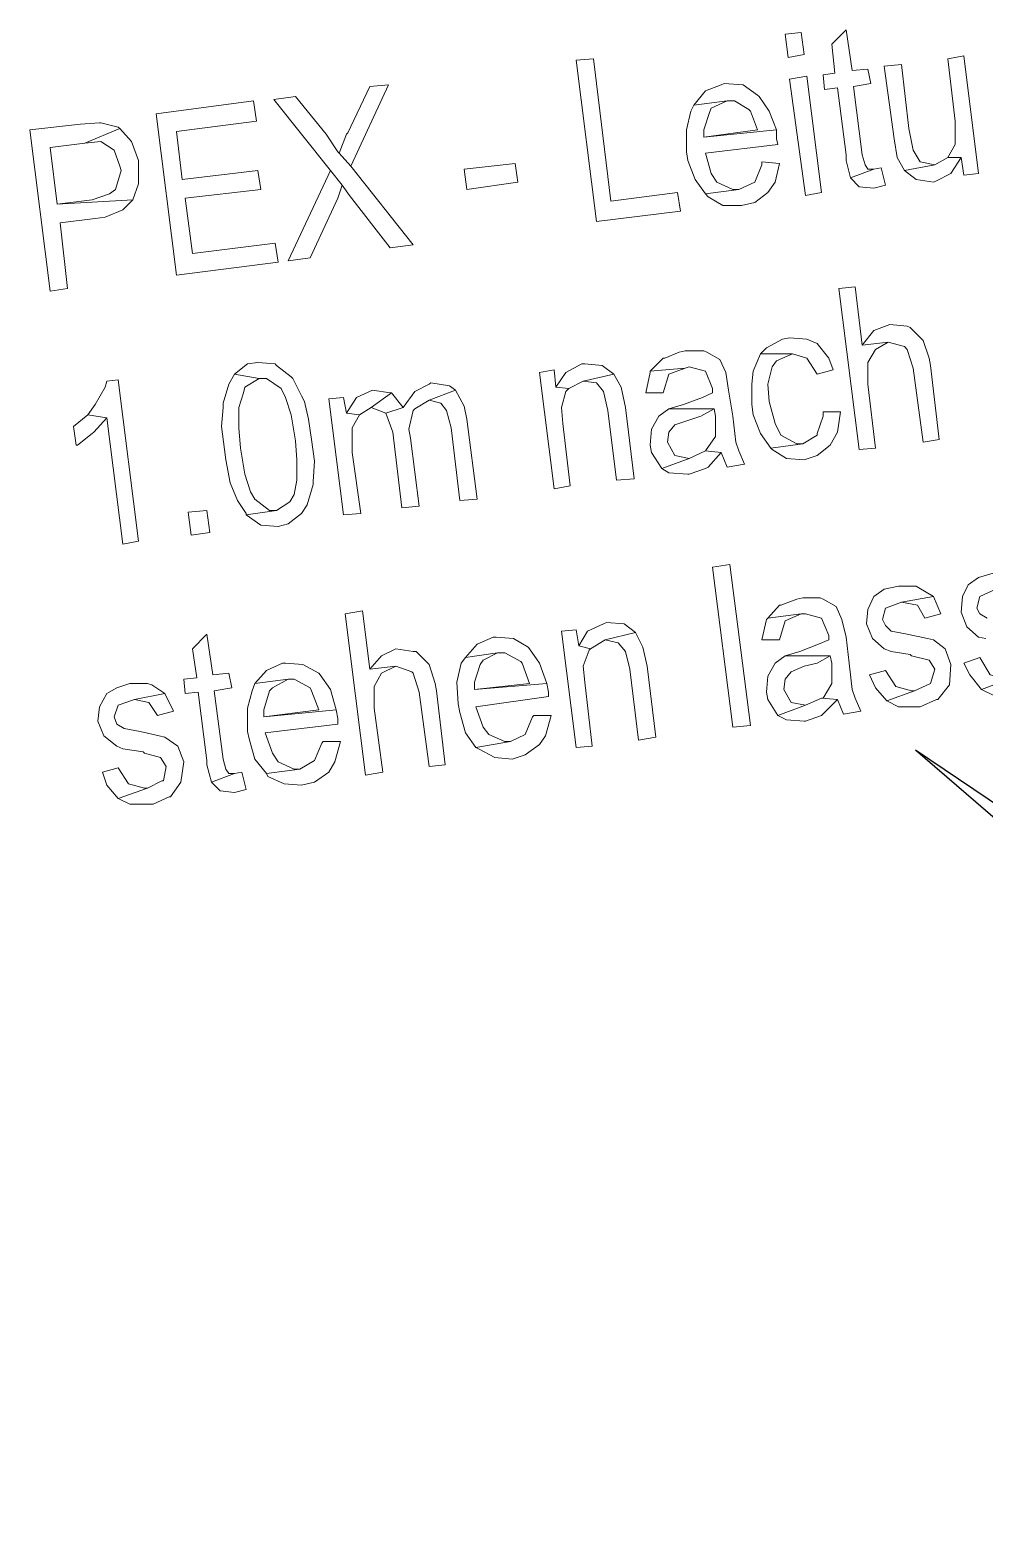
# Model space of a CAD drawing. Header units: metres. Extents: x 2713732.4 to 2713757.2, y 1226081.6 to 1226111.3.
# Drawn here: x 2713738.772 to 2713739.486, y 1226101.202 to 1226102.313 of the extents above; entities that cross this region are included whole.
import ezdxf

# ---------------------------------------------------------------- set-up
doc = ezdxf.new("R2010")
doc.units = ezdxf.units.M
doc.layers.add('einlagen_boden_erstes_og', color=7, linetype='Continuous', true_color=0x000000)

msp = doc.modelspace()

# ---------------------------------------------------------------- linework, layer by layer
at = {"layer": 'einlagen_boden_erstes_og', "color": 7, "linetype": 'Continuous', "lineweight": 25, "extrusion": (0.000477202, 0.001815, 0.999998)}
for q in [(2713740.2543, 1226101.2212, -0.1768), (2713740.0996, 1226101.2015, -0.1767)]:
    msp.add_line((2713739.4342, 1226101.7745, -0.1774), q, dxfattribs=at)
at = {"layer": 'einlagen_boden_erstes_og', "color": 7, "lineweight": 0}
for points in [[(2713739.3488, 1226102.3108), (2713739.3368, 1226102.3097), (2713739.339, 1226102.2923), (2713739.3509, 1226102.2945)], [(2713739.3824, 1226102.313), (2713739.3716, 1226102.3021), (2713739.3738, 1226102.2804), (2713739.3651, 1226102.2793), (2713739.3662, 1226102.2684), (2713739.3759, 1226102.2695), (2713739.3824, 1226102.2195), (2713739.3824, 1226102.2152), (2713739.3857, 1226102.2022), (2713739.4031, 1226102.2087), (2713739.3987, 1226102.2087), (2713739.3966, 1226102.2119), (2713739.3944, 1226102.2195), (2713739.3879, 1226102.2706), (2713739.4009, 1226102.2728), (2713739.3987, 1226102.2836), (2713739.3868, 1226102.2825)], [(2713739.1934, 1226102.2912), (2713739.1804, 1226102.2902), (2713739.1956, 1226102.1696), (2713739.2586, 1226102.1772), (2713739.2564, 1226102.1913), (2713739.2065, 1226102.1848)], [(2713739.4237, 1226102.2869), (2713739.4107, 1226102.2858), (2713739.4183, 1226102.2315), (2713739.4205, 1226102.2174), (2713739.4259, 1226102.2076), (2713739.4487, 1226102.2119), (2713739.4378, 1226102.2141), (2713739.4324, 1226102.2228), (2713739.4324, 1226102.2228), (2713739.4292, 1226102.2391)], [(2713739.4704, 1226102.2934), (2713739.4585, 1226102.2912), (2713739.4639, 1226102.2445), (2713739.4639, 1226102.2424), (2713739.4639, 1226102.2272), (2713739.4585, 1226102.2174), (2713739.4683, 1226102.2174), (2713739.4704, 1226102.2043), (2713739.4813, 1226102.2054)], [(2713739.0403, 1226102.2717), (2713739.0262, 1226102.2706), (2713739.0099, 1226102.2358), (2713739.0088, 1226102.2348), (2713739.0033, 1226102.2206), (2713739.012, 1226102.2109)], [(2713739.2912, 1226102.2728), (2713739.289, 1226102.2717), (2713739.2771, 1226102.2673), (2713739.2684, 1226102.2565), (2713739.2934, 1226102.2597), (2713739.2988, 1226102.2597), (2713739.3097, 1226102.2532), (2713739.3108, 1226102.2521), (2713739.3162, 1226102.238), (2713739.276, 1226102.2326), (2713739.3303, 1226102.238), (2713739.3249, 1226102.2521), (2713739.3173, 1226102.263), (2713739.3162, 1226102.2641), (2713739.3053, 1226102.2717)], [(2713739.3531, 1226102.2782), (2713739.3401, 1226102.276), (2713739.352, 1226102.1891), (2713739.364, 1226102.1913)], [(2713738.9708, 1226102.263), (2713738.9545, 1226102.2608), (2713738.9968, 1226102.2076), (2713739.0055, 1226102.1967), (2713739.011, 1226102.1891), (2713739.0414, 1226102.15), (2713739.0587, 1226102.1522), (2713739.012, 1226102.2109), (2713739.0033, 1226102.2206), (2713739.0023, 1226102.2217), (2713738.9936, 1226102.2348)], [(2713738.9393, 1226102.2597), (2713738.8665, 1226102.25), (2713738.8817, 1226102.1294), (2713738.9577, 1226102.1392), (2713738.9556, 1226102.1533), (2713738.8936, 1226102.1457), (2713738.8882, 1226102.187), (2713738.9447, 1226102.1935), (2713738.9425, 1226102.2076), (2713738.886, 1226102.2011), (2713738.8817, 1226102.2369), (2713738.9414, 1226102.2445)], [(2713739.2684, 1226102.2565), (2713739.2662, 1226102.2521), (2713739.263, 1226102.238), (2713739.263, 1226102.2217), (2713739.264, 1226102.2152), (2713739.2695, 1226102.2011), (2713739.2771, 1226102.1902), (2713739.3021, 1226102.1935), (2713739.2977, 1226102.1935), (2713739.2858, 1226102.1989), (2713739.2814, 1226102.2054), (2713739.2771, 1226102.2206), (2713739.3314, 1226102.2272), (2713739.3303, 1226102.2315), (2713739.3303, 1226102.238), (2713739.276, 1226102.2326), (2713739.276, 1226102.238), (2713739.2803, 1226102.251), (2713739.2814, 1226102.2543), (2713739.2934, 1226102.2597)], [(2713738.81, 1226102.2424), (2713738.772, 1226102.238), (2713738.7872, 1226102.1174), (2713738.8002, 1226102.1196), (2713738.7948, 1226102.1685), (2713738.8209, 1226102.1718), (2713738.8285, 1226102.1728), (2713738.8415, 1226102.1783), (2713738.8491, 1226102.1859), (2713738.7926, 1226102.1826), (2713738.7872, 1226102.225), (2713738.8133, 1226102.2282), (2713738.8393, 1226102.2391), (2713738.8382, 1226102.2402), (2713738.8252, 1226102.2434), (2713738.8241, 1226102.2434)], [(2713738.8393, 1226102.2391), (2713738.8133, 1226102.2282), (2713738.8252, 1226102.2293), (2713738.835, 1226102.2228), (2713738.8393, 1226102.2109), (2713738.8404, 1226102.2076), (2713738.8361, 1226102.1935), (2713738.8317, 1226102.1902), (2713738.8187, 1226102.1859), (2713738.7926, 1226102.1826), (2713738.8491, 1226102.1859), (2713738.8534, 1226102.1978), (2713738.8534, 1226102.213), (2713738.8534, 1226102.2152), (2713738.848, 1226102.2293), (2713738.848, 1226102.2293)], [(2713739.4585, 1226102.2174), (2713739.4487, 1226102.2119), (2713739.4259, 1226102.2076), (2713739.4346, 1226102.2011), (2713739.4476, 1226102.1989), (2713739.4498, 1226102.2), (2713739.4607, 1226102.2054), (2713739.4683, 1226102.2174)], [(2713738.9968, 1226102.2076), (2713738.9653, 1226102.1403), (2713738.9816, 1226102.1424), (2713739.0023, 1226102.187), (2713739.0055, 1226102.1967)], [(2713739.0989, 1226102.1935), (2713739.0968, 1226102.2087), (2713739.1348, 1226102.213), (2713739.137, 1226102.1989), (2713739.0989, 1226102.1935)], [(2713739.3194, 1226102.2141), (2713739.3194, 1226102.2119), (2713739.314, 1226102.1989), (2713739.3021, 1226102.1935), (2713739.2771, 1226102.1902), (2713739.2793, 1226102.188), (2713739.2901, 1226102.1815), (2713739.3042, 1226102.1815), (2713739.314, 1226102.1837), (2713739.3238, 1226102.1913), (2713739.3292, 1226102.1989), (2713739.3325, 1226102.213)], [(2713739.4085, 1226102.2098), (2713739.4031, 1226102.2087), (2713739.3857, 1226102.2022), (2713739.3922, 1226102.1956), (2713739.4031, 1226102.1946), (2713739.4118, 1226102.1967)], [(2713739.389, 1226102.1207), (2713739.377, 1226102.1196), (2713739.3922, 1226101.999), (2713739.4042, 1226102.0001), (2713739.3987, 1226102.0479), (2713739.3987, 1226102.049), (2713739.3987, 1226102.0642), (2713739.4042, 1226102.074), (2713739.4139, 1226102.0794), (2713739.3944, 1226102.0772)], [(2713739.415, 1226102.0925), (2713739.4031, 1226102.0881), (2713739.3944, 1226102.0772), (2713739.4139, 1226102.0794), (2713739.4259, 1226102.0762), (2713739.4281, 1226102.074), (2713739.4324, 1226102.0599), (2713739.44, 1226102.0045), (2713739.452, 1226102.0066), (2713739.4454, 1226102.062), (2713739.4444, 1226102.0675), (2713739.44, 1226102.0805), (2713739.4302, 1226102.0903), (2713739.4281, 1226102.0914)], [(2713739.2619, 1226102.0729), (2713739.2575, 1226102.0718), (2713739.2467, 1226102.0675), (2713739.2456, 1226102.0675), (2713739.2358, 1226102.0577), (2713739.2619, 1226102.0599), (2713739.2651, 1226102.061), (2713739.2771, 1226102.0577), (2713739.2825, 1226102.0447), (2713739.2825, 1226102.0414), (2713739.2749, 1226102.0381), (2713739.2608, 1226102.0327), (2713739.2499, 1226102.0295), (2713739.2836, 1226102.0295), (2713739.2847, 1226102.024), (2713739.2847, 1226102.0088), (2713739.2771, 1226101.998), (2713739.2771, 1226101.998), (2713739.289, 1226101.9969), (2713739.2934, 1226101.986), (2713739.3064, 1226101.9882), (2713739.3021, 1226101.998), (2713739.2999, 1226102.0045), (2713739.2977, 1226102.024), (2713739.2945, 1226102.0436), (2713739.2923, 1226102.0566), (2713739.2879, 1226102.0664), (2713739.2782, 1226102.0718), (2713739.276, 1226102.0729)], [(2713739.3401, 1226102.0827), (2713739.3347, 1226102.0816), (2713739.3227, 1226102.0751), (2713739.3184, 1226102.0707), (2713739.3423, 1226102.0707), (2713739.3531, 1226102.0675), (2713739.3531, 1226102.0675), (2713739.3607, 1226102.0555), (2713739.3727, 1226102.0588), (2713739.3694, 1226102.0675), (2713739.3607, 1226102.0783), (2713739.3531, 1226102.0816)], [(2713738.9425, 1226102.0642), (2713738.9349, 1226102.0631), (2713738.9251, 1226102.0555), (2713738.9436, 1226102.0523), (2713738.949, 1226102.0523), (2713738.9599, 1226102.0447), (2713738.9632, 1226102.0381), (2713738.9675, 1226102.0251), (2713738.9708, 1226102.0056), (2713738.9718, 1226101.9914), (2713738.9718, 1226101.9762), (2713738.9697, 1226101.9654), (2713738.9664, 1226101.9599), (2713738.9566, 1226101.9534), (2713738.9338, 1226101.9502), (2713738.9447, 1226101.9426), (2713738.9577, 1226101.9415), (2713738.9653, 1226101.9436), (2713738.9751, 1226101.9512), (2713738.9795, 1226101.9578), (2713738.9838, 1226101.973), (2713738.9838, 1226101.9751), (2713738.9849, 1226101.9904), (2713738.9827, 1226102.0066), (2713738.9805, 1226102.0219), (2713738.9773, 1226102.0349), (2713738.9751, 1226102.0392), (2713738.9686, 1226102.0523), (2713738.9675, 1226102.0534), (2713738.9566, 1226102.062), (2713738.9556, 1226102.0631)], [(2713739.1869, 1226102.0631), (2713739.1848, 1226102.0631), (2713739.1728, 1226102.0566), (2713739.1652, 1226102.0457), (2713739.175, 1226102.0447), (2713739.1858, 1226102.0501), (2713739.2086, 1226102.0555), (2713739.2, 1226102.062)], [(2713739.3184, 1226102.0707), (2713739.3129, 1226102.0577), (2713739.3118, 1226102.0479), (2713739.3118, 1226102.0327), (2713739.3129, 1226102.0251), (2713739.3184, 1226102.011), (2713739.326, 1226102.0001), (2713739.3499, 1226102.0034), (2713739.3455, 1226102.0034), (2713739.3336, 1226102.0099), (2713739.3292, 1226102.0186), (2713739.3249, 1226102.0349), (2713739.3238, 1226102.0479), (2713739.327, 1226102.061), (2713739.3303, 1226102.0653), (2713739.3423, 1226102.0707)], [(2713738.8382, 1226102.0512), (2713738.8296, 1226102.0501), (2713738.8285, 1226102.0457), (2713738.8209, 1226102.0327), (2713738.8154, 1226102.0251), (2713738.8296, 1226102.0229), (2713738.8415, 1226101.9284), (2713738.8534, 1226101.9306)], [(2713738.9251, 1226102.0555), (2713738.9208, 1226102.0479), (2713738.9165, 1226102.0338), (2713738.9165, 1226102.0305), (2713738.9154, 1226102.0164), (2713738.9175, 1226101.999), (2713738.9186, 1226101.9914), (2713738.9219, 1226101.9741), (2713738.9273, 1226101.961), (2713738.9338, 1226101.9512), (2713738.9338, 1226101.9502), (2713738.9566, 1226101.9534), (2713738.9512, 1226101.9534), (2713738.9403, 1226101.9621), (2713738.9371, 1226101.9675), (2713738.9327, 1226101.9806), (2713738.9295, 1226102.0001), (2713738.9284, 1226102.0153), (2713738.9284, 1226102.0305), (2713738.9317, 1226102.0414), (2713738.9327, 1226102.0457), (2713738.9436, 1226102.0523)], [(2713739.1641, 1226102.0588), (2713739.1532, 1226102.0566), (2713739.1641, 1226101.9697), (2713739.1761, 1226101.9719), (2713739.1706, 1226102.0186), (2713739.1695, 1226102.0305), (2713739.1728, 1226102.0425), (2713739.175, 1226102.0447), (2713739.1652, 1226102.0457)], [(2713739.2086, 1226102.0555), (2713739.1858, 1226102.0501), (2713739.1956, 1226102.049), (2713739.201, 1226102.0425), (2713739.2043, 1226102.0284), (2713739.2108, 1226101.9762), (2713739.2239, 1226101.9773), (2713739.2173, 1226102.0305), (2713739.2141, 1226102.0457)], [(2713739.2358, 1226102.0577), (2713739.2358, 1226102.0566), (2713739.2325, 1226102.0414), (2713739.2456, 1226102.0414), (2713739.2456, 1226102.0414), (2713739.2499, 1226102.0555), (2713739.2499, 1226102.0555), (2713739.2619, 1226102.0599)], [(2713739.0283, 1226102.0436), (2713739.0283, 1226102.0436), (2713739.0164, 1226102.0381), (2713739.0088, 1226102.0262), (2713739.0186, 1226102.0251), (2713739.0272, 1226102.0305), (2713739.0425, 1226102.0414), (2713739.0414, 1226102.0414)], [(2713739.0425, 1226102.0414), (2713739.0272, 1226102.0305), (2713739.0381, 1226102.0262), (2713739.0511, 1226102.0305)], [(2713739.0718, 1226102.049), (2713739.0707, 1226102.0479), (2713739.0598, 1226102.0425), (2713739.0511, 1226102.0305), (2713739.0381, 1226102.0262), (2713739.0381, 1226102.0262), (2713739.0435, 1226102.0121), (2713739.0501, 1226101.9556), (2713739.0631, 1226101.9567), (2713739.0566, 1226102.0077), (2713739.0555, 1226102.0142), (2713739.0587, 1226102.0284), (2713739.0598, 1226102.0295), (2713739.0707, 1226102.036), (2713739.0902, 1226102.0436), (2713739.0859, 1226102.0468)], [(2713739.0902, 1226102.0436), (2713739.0707, 1226102.036), (2713739.0794, 1226102.0338), (2713739.0837, 1226102.0284), (2713739.087, 1226102.0153), (2713739.0935, 1226101.961), (2713739.1065, 1226101.9621), (2713739.0989, 1226102.0219), (2713739.0968, 1226102.0316)], [(2713739.0066, 1226102.0381), (2713738.9957, 1226102.0371), (2713739.0066, 1226101.9502), (2713739.0196, 1226101.9512), (2713739.0131, 1226101.9969), (2713739.0131, 1226102.0001), (2713739.0131, 1226102.0153), (2713739.0186, 1226102.0251), (2713739.0088, 1226102.0262)], [(2713739.2499, 1226102.0295), (2713739.2423, 1226102.024), (2713739.2369, 1226102.0142), (2713739.2358, 1226102.0023), (2713739.2369, 1226101.9969), (2713739.2445, 1226101.9849), (2713739.2651, 1226101.9925), (2713739.2543, 1226101.9947), (2713739.2488, 1226102.0045), (2713739.2499, 1226102.0121), (2713739.2543, 1226102.0175), (2713739.264, 1226102.0208), (2713739.2738, 1226102.024), (2713739.2836, 1226102.0295)], [(2713739.3651, 1226102.0273), (2713739.3651, 1226102.024), (2713739.3607, 1226102.011), (2713739.3607, 1226102.0099), (2713739.3499, 1226102.0034), (2713739.326, 1226102.0001), (2713739.327, 1226101.999), (2713739.3379, 1226101.9925), (2713739.3509, 1226101.9914), (2713739.3607, 1226101.9947), (2713739.3705, 1226102.0023), (2713739.3759, 1226102.0121), (2713739.3781, 1226102.0273)], [(2713738.8154, 1226102.0251), (2713738.8046, 1226102.0164), (2713738.8067, 1226102.0023), (2713738.8078, 1226102.0023), (2713738.8187, 1226102.011), (2713738.8198, 1226102.0121), (2713738.8296, 1226102.0229)], [(2713739.2771, 1226101.998), (2713739.2651, 1226101.9925), (2713739.2445, 1226101.9849), (2713739.2499, 1226101.9817), (2713739.264, 1226101.9806), (2713739.2651, 1226101.9806), (2713739.2771, 1226101.9849), (2713739.2793, 1226101.986), (2713739.289, 1226101.9969)], [(2713738.8926, 1226101.935), (2713738.8904, 1226101.9523), (2713738.9045, 1226101.9534), (2713738.9067, 1226101.9371), (2713738.8926, 1226101.935)], [(2713739.2977, 1226101.7916), (2713739.2825, 1226101.9111), (2713739.2955, 1226101.9132), (2713739.3108, 1226101.7927), (2713739.2977, 1226101.7916)], [(2713739.4215, 1226101.8969), (2713739.4107, 1226101.8948), (2713739.4031, 1226101.8893), (2713739.3987, 1226101.8796), (2713739.3977, 1226101.8687), (2713739.402, 1226101.8578), (2713739.4107, 1226101.8502), (2713739.4161, 1226101.8481), (2713739.4302, 1226101.8459), (2713739.4313, 1226101.8448), (2713739.4444, 1226101.8415), (2713739.4487, 1226101.835), (2713739.4454, 1226101.8242), (2713739.4454, 1226101.8242), (2713739.4335, 1226101.8187), (2713739.4129, 1226101.8111), (2713739.4215, 1226101.8068), (2713739.4346, 1226101.8068), (2713739.4378, 1226101.8068), (2713739.4498, 1226101.8122), (2713739.4509, 1226101.8122), (2713739.4596, 1226101.8231), (2713739.4607, 1226101.8383), (2713739.4563, 1226101.8502), (2713739.4476, 1226101.8567), (2713739.4433, 1226101.8578), (2713739.4281, 1226101.8611), (2713739.4161, 1226101.8633), (2713739.4118, 1226101.8676), (2713739.4096, 1226101.872), (2713739.4118, 1226101.8806), (2713739.4118, 1226101.8806), (2713739.4237, 1226101.885), (2713739.4476, 1226101.8893), (2713739.4368, 1226101.8958), (2713739.4346, 1226101.8969)], [(2713739.3499, 1226101.8882), (2713739.3455, 1226101.8872), (2713739.3336, 1226101.8828), (2713739.3325, 1226101.8828), (2713739.3238, 1226101.873), (2713739.3488, 1226101.8763), (2713739.352, 1226101.8763), (2713739.364, 1226101.873), (2713739.3694, 1226101.86), (2713739.3694, 1226101.8567), (2713739.3618, 1226101.8535), (2713739.3477, 1226101.8481), (2713739.3368, 1226101.8448), (2713739.3705, 1226101.8448), (2713739.3716, 1226101.8394), (2713739.3716, 1226101.8242), (2713739.3651, 1226101.8133), (2713739.364, 1226101.8133), (2713739.3759, 1226101.8122), (2713739.3803, 1226101.8013), (2713739.3933, 1226101.8035), (2713739.389, 1226101.8133), (2713739.3868, 1226101.8198), (2713739.3846, 1226101.8394), (2713739.3824, 1226101.8589), (2713739.3792, 1226101.872), (2713739.3748, 1226101.8817), (2713739.3651, 1226101.8872), (2713739.3629, 1226101.8882)], [(2713739.4476, 1226101.8893), (2713739.4237, 1226101.885), (2713739.4357, 1226101.8828), (2713739.4411, 1226101.873), (2713739.4531, 1226101.8763)], [(2713739.0207, 1226101.8785), (2713739.0077, 1226101.8763), (2713739.0229, 1226101.7557), (2713739.0359, 1226101.7579), (2713739.0294, 1226101.8057), (2713739.0294, 1226101.8068), (2713739.0294, 1226101.822), (2713739.0349, 1226101.8318), (2713739.0457, 1226101.8372), (2713739.0262, 1226101.835)], [(2713739.3238, 1226101.873), (2713739.3227, 1226101.872), (2713739.3194, 1226101.8567), (2713739.3325, 1226101.8567), (2713739.3325, 1226101.8567), (2713739.3368, 1226101.8709), (2713739.3368, 1226101.8709), (2713739.3488, 1226101.8763)], [(2713738.9045, 1226101.8611), (2713738.8936, 1226101.8502), (2713738.8969, 1226101.8285), (2713738.8871, 1226101.8274), (2713738.8882, 1226101.8166), (2713738.898, 1226101.8176), (2713738.9045, 1226101.7666), (2713738.9045, 1226101.7633), (2713738.9078, 1226101.7503), (2713738.9251, 1226101.7568), (2713738.9208, 1226101.7568), (2713738.9186, 1226101.7601), (2713738.9165, 1226101.7677), (2713738.9099, 1226101.8187), (2713738.923, 1226101.8209), (2713738.9208, 1226101.8318), (2713738.9088, 1226101.8307)], [(2713739.1804, 1226101.8643), (2713739.1695, 1226101.8633), (2713739.1804, 1226101.7764), (2713739.1924, 1226101.7774), (2713739.1869, 1226101.8252), (2713739.1858, 1226101.8372), (2713739.1902, 1226101.8491), (2713739.1913, 1226101.8502), (2713739.1826, 1226101.8524)], [(2713739.2032, 1226101.8698), (2713739.201, 1226101.8687), (2713739.1891, 1226101.8633), (2713739.1826, 1226101.8524), (2713739.1913, 1226101.8502), (2713739.2021, 1226101.8567), (2713739.2249, 1226101.8622), (2713739.2163, 1226101.8687)], [(2713739.2249, 1226101.8622), (2713739.2021, 1226101.8567), (2713739.2119, 1226101.8546), (2713739.2173, 1226101.8481), (2713739.2206, 1226101.835), (2713739.2271, 1226101.7818), (2713739.2401, 1226101.784), (2713739.2336, 1226101.8372), (2713739.2304, 1226101.8513)], [(2713739.0457, 1226101.8502), (2713739.0349, 1226101.8448), (2713739.0262, 1226101.835), (2713739.0457, 1226101.8372), (2713739.0577, 1226101.8328), (2713739.0587, 1226101.8318), (2713739.0631, 1226101.8176), (2713739.0707, 1226101.7622), (2713739.0826, 1226101.7633), (2713739.0761, 1226101.8187), (2713739.075, 1226101.8242), (2713739.0707, 1226101.8383), (2713739.0609, 1226101.8481), (2713739.0587, 1226101.8481)], [(2713739.1207, 1226101.8589), (2713739.1185, 1226101.8589), (2713739.1065, 1226101.8535), (2713739.0979, 1226101.8437), (2713739.1217, 1226101.847), (2713739.1272, 1226101.847), (2713739.1391, 1226101.8405), (2713739.1402, 1226101.8394), (2713739.1456, 1226101.8242), (2713739.1044, 1226101.8198), (2713739.1587, 1226101.8242), (2713739.1532, 1226101.8394), (2713739.1456, 1226101.8502), (2713739.1446, 1226101.8513), (2713739.1337, 1226101.8578)], [(2713738.9632, 1226101.8394), (2713738.961, 1226101.8394), (2713738.949, 1226101.8339), (2713738.9403, 1226101.8242), (2713738.9653, 1226101.8274), (2713738.9697, 1226101.8274), (2713738.9816, 1226101.8209), (2713738.9827, 1226101.8187), (2713738.9881, 1226101.8046), (2713738.9469, 1226101.7992), (2713739.0012, 1226101.8046), (2713738.9968, 1226101.8198), (2713738.9892, 1226101.8307), (2713738.9881, 1226101.8318), (2713738.9762, 1226101.8383)], [(2713739.0979, 1226101.8437), (2713739.0946, 1226101.8394), (2713739.0913, 1226101.8252), (2713739.0924, 1226101.8089), (2713739.0935, 1226101.8024), (2713739.0979, 1226101.7872), (2713739.1055, 1226101.7764), (2713739.1315, 1226101.7807), (2713739.1272, 1226101.7807), (2713739.1152, 1226101.7861), (2713739.1109, 1226101.7916), (2713739.1055, 1226101.8068), (2713739.1598, 1226101.8144), (2713739.1598, 1226101.8176), (2713739.1587, 1226101.8242), (2713739.1044, 1226101.8198), (2713739.1044, 1226101.8252), (2713739.1087, 1226101.8383), (2713739.1109, 1226101.8415), (2713739.1217, 1226101.847)], [(2713739.3368, 1226101.8448), (2713739.3292, 1226101.8394), (2713739.3238, 1226101.8296), (2713739.3227, 1226101.8176), (2713739.3238, 1226101.8122), (2713739.3314, 1226101.8003), (2713739.352, 1226101.8079), (2713739.3412, 1226101.81), (2713739.3357, 1226101.8198), (2713739.3368, 1226101.8274), (2713739.3412, 1226101.8328), (2713739.3509, 1226101.8372), (2713739.3607, 1226101.8394), (2713739.3705, 1226101.8448)], [(2713739.4824, 1226101.8437), (2713739.4704, 1226101.8394), (2713739.4748, 1226101.8307), (2713739.4835, 1226101.8198), (2713739.5041, 1226101.8274), (2713739.503, 1226101.8274), (2713739.49, 1226101.8307), (2713739.49, 1226101.8307)], [(2713738.9403, 1226101.8242), (2713738.9382, 1226101.8187), (2713738.9349, 1226101.8057), (2713738.9349, 1226101.7883), (2713738.936, 1226101.7829), (2713738.9403, 1226101.7677), (2713738.949, 1226101.7568), (2713738.974, 1226101.7601), (2713738.9697, 1226101.7601), (2713738.9577, 1226101.7655), (2713738.9534, 1226101.772), (2713738.948, 1226101.7872), (2713739.0023, 1226101.7937), (2713739.0023, 1226101.7981), (2713739.0012, 1226101.8046), (2713738.9469, 1226101.7992), (2713738.9469, 1226101.8046), (2713738.9512, 1226101.8187), (2713738.9534, 1226101.8209), (2713738.9653, 1226101.8274)], [(2713739.4118, 1226101.8339), (2713739.3998, 1226101.8307), (2713739.4042, 1226101.8209), (2713739.4129, 1226101.8111), (2713739.4335, 1226101.8187), (2713739.4313, 1226101.8187), (2713739.4194, 1226101.822), (2713739.4194, 1226101.822)], [(2713738.8469, 1226101.8242), (2713738.8372, 1226101.8209), (2713738.8296, 1226101.8166), (2713738.8241, 1226101.8068), (2713738.823, 1226101.7959), (2713738.8274, 1226101.7851), (2713738.8372, 1226101.7774), (2713738.8415, 1226101.7753), (2713738.8567, 1226101.7731), (2713738.8578, 1226101.772), (2713738.8697, 1226101.7688), (2713738.8741, 1226101.7622), (2713738.8719, 1226101.7514), (2713738.8708, 1226101.7514), (2713738.86, 1226101.7459), (2713738.8382, 1226101.7383), (2713738.8469, 1226101.734), (2713738.8611, 1226101.734), (2713738.8643, 1226101.734), (2713738.8763, 1226101.7394), (2713738.8773, 1226101.7394), (2713738.8849, 1226101.7503), (2713738.8871, 1226101.7655), (2713738.8828, 1226101.7774), (2713738.873, 1226101.784), (2713738.8687, 1226101.7851), (2713738.8545, 1226101.7883), (2713738.8426, 1226101.7905), (2713738.8372, 1226101.7937), (2713738.835, 1226101.7992), (2713738.8382, 1226101.8079), (2713738.8382, 1226101.8079), (2713738.8502, 1226101.8122), (2713738.873, 1226101.8166), (2713738.8632, 1226101.8231), (2713738.86, 1226101.8242)], [(2713738.873, 1226101.8166), (2713738.8502, 1226101.8122), (2713738.8611, 1226101.81), (2713738.8676, 1226101.8003), (2713738.8795, 1226101.8035)], [(2713739.364, 1226101.8133), (2713739.352, 1226101.8079), (2713739.3314, 1226101.8003), (2713739.3379, 1226101.797), (2713739.3509, 1226101.7959), (2713739.352, 1226101.7959), (2713739.364, 1226101.8003), (2713739.3662, 1226101.8024), (2713739.3759, 1226101.8122)], [(2713739.1489, 1226101.8003), (2713739.1478, 1226101.7992), (2713739.1424, 1226101.7861), (2713739.1315, 1226101.7807), (2713739.1055, 1226101.7764), (2713739.1076, 1226101.7753), (2713739.1196, 1226101.7688), (2713739.1326, 1226101.7677), (2713739.1424, 1226101.7709), (2713739.1532, 1226101.7785), (2713739.1576, 1226101.7851), (2713739.1619, 1226101.8003)], [(2713738.9914, 1226101.7807), (2713738.9903, 1226101.7796), (2713738.9849, 1226101.7666), (2713738.974, 1226101.7601), (2713738.949, 1226101.7568), (2713738.9501, 1226101.7546), (2713738.9621, 1226101.7492), (2713738.9751, 1226101.7481), (2713738.9849, 1226101.7503), (2713738.9957, 1226101.7579), (2713739.0001, 1226101.7655), (2713739.0044, 1226101.7807)], [(2713738.8382, 1226101.7612), (2713738.8263, 1226101.7579), (2713738.8296, 1226101.7481), (2713738.8382, 1226101.7383), (2713738.86, 1226101.7459), (2713738.8578, 1226101.7459), (2713738.8458, 1226101.7492), (2713738.8458, 1226101.7492)], [(2713738.9306, 1226101.7579), (2713738.9251, 1226101.7568), (2713738.9078, 1226101.7503), (2713738.9143, 1226101.7438), (2713738.9251, 1226101.7427), (2713738.9338, 1226101.7449)]]:
    msp.add_lwpolyline(points, close=True, dxfattribs=at)
for points in [[(2713739.4922, 1226101.9067), (2713739.4813, 1226101.9035), (2713739.4737, 1226101.898), (2713739.4693, 1226101.8893), (2713739.4683, 1226101.8774), (2713739.4726, 1226101.8665), (2713739.4813, 1226101.8589), (2713739.4867, 1226101.8578)], [(2713739.4878, 1226101.873), (2713739.4824, 1226101.8763), (2713739.4802, 1226101.8806), (2713739.4824, 1226101.8893), (2713739.4824, 1226101.8893), (2713739.4943, 1226101.8948)], [(2713739.5041, 1226101.8274), (2713739.4835, 1226101.8198), (2713739.4922, 1226101.8155)]]:
    msp.add_lwpolyline(points, dxfattribs=at)

doc.saveas('drawing.dxf')
